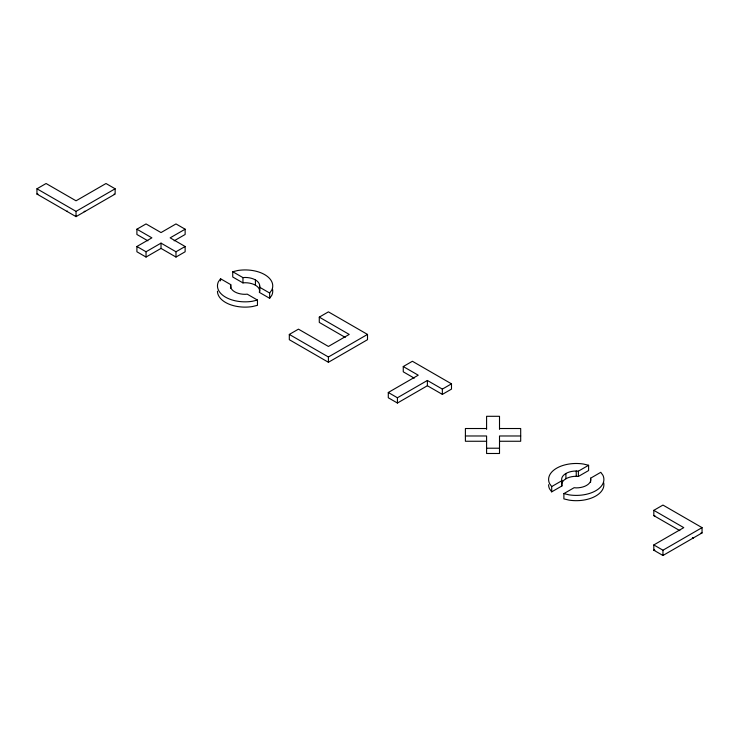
<?xml version="1.0" encoding="UTF-8"?>
<svg xmlns="http://www.w3.org/2000/svg" width="739" height="739" viewBox="0 0 739 739"><rect width="100%" height="100%" fill="white"/><g stroke="black" fill="none" stroke-linecap="round" stroke-linejoin="round"><path stroke-width="1.11" d="M230.494 287.998L230.771 284.654L220.555 278.751L218.402 281.762A27.639 15.962 0 0 0 252.258 301.3L257.458 300.062L257.458 305.336L252.258 306.583A27.639 15.962 0 0 1 217.46 291.166M259.426 292.404L259.703 285.891A14.604 8.434 0 0 0 245.099 277.458L242.955 277.615L232.739 271.721L232.739 276.996L242.955 282.898L245.099 282.732A14.604 8.434 0 0 1 259.703 291.166L259.426 292.404L269.643 298.297L271.804 295.295A27.639 15.962 0 0 0 272.506 289.078M269.643 298.297L269.643 293.023L271.804 290.021A27.639 15.962 0 0 0 237.949 270.474L232.739 271.721M36.95 188.787L46.086 183.512L76.043 200.805L106 183.512L115.136 188.787L115.136 194.061L76.043 216.638L36.95 194.061L36.95 188.787L76.043 211.363L115.136 188.787M36.95 194.061L37.458 193.775M37.458 194.357L37.966 194.061M66.907 211.363L67.415 211.068M75.535 216.342L76.551 216.342M147.883 240.822L136.9 234.475L136.9 229.201L146.045 223.926L161.019 232.573L175.993 223.926L185.138 229.201L185.138 234.475L174.155 240.822M185.138 229.201L170.155 237.847L185.138 246.493L185.138 251.768L175.993 257.052L161.019 248.406L146.045 257.052L136.9 251.768L136.9 246.493L151.883 237.847L136.9 229.201M136.9 246.493L146.045 251.768L161.019 243.122L175.993 251.768L185.138 246.493M319.276 317.133L328.412 311.858L367.505 334.425L367.505 339.7L328.412 362.276L289.318 339.7L289.318 334.425L298.454 329.151L328.412 346.443L349.224 334.425L319.276 317.133L319.276 322.407L345.233 337.4M289.318 334.425L328.412 356.992L367.505 334.425M403.263 366.544L412.399 361.269L451.492 383.837L451.492 389.111L442.356 394.386L427.382 385.74L397.425 403.032L388.289 397.758L388.289 392.483L418.237 375.19L403.263 366.544L403.263 371.819L414.246 378.156M388.289 392.483L397.425 397.758L427.382 380.465L442.356 389.111L451.492 383.837M551.7 491.851L551.7 486.576L561.917 480.673L561.64 479.445A14.604 8.434 0 0 1 576.244 471.011L578.388 471.168L588.604 465.274L588.604 470.549L578.388 476.443L576.244 476.286A14.604 8.434 0 0 0 561.64 484.719L561.917 485.957L551.7 491.851L549.548 488.849A27.639 15.962 0 0 1 548.606 484.719M563.885 493.615L574.111 487.712L576.244 487.879A14.604 8.434 0 0 0 590.858 479.445L590.572 478.207L600.789 472.304L602.95 475.306A27.639 15.962 0 0 1 569.095 494.853L563.885 493.615L563.885 498.89L569.095 500.137A27.639 15.962 0 0 0 603.652 482.632M653.821 510.344L662.957 505.07L702.05 527.637L702.05 532.921L662.957 555.488L653.821 550.213L653.821 544.939L683.769 527.637L653.821 510.344L653.821 515.619L679.843 530.648M653.821 515.619L654.837 515.619L654.329 515.914M653.821 550.213L654.329 549.918M654.329 550.5L654.837 550.213M653.821 544.939L662.957 550.213L702.05 527.637M662.449 555.192L663.465 555.192M486.585 428.518L465.404 428.518L465.404 441.257L486.585 441.257M499.509 428.518L520.69 428.518L520.69 441.257L499.509 441.257M465.404 435.982L486.585 435.982L486.585 453.487L499.509 453.487L499.509 435.982L520.69 435.982M486.585 448.213L499.509 448.213M588.604 465.274L583.404 464.027A27.639 15.962 0 0 0 549.548 483.574L551.7 486.576M702.05 532.921L701.034 532.921L701.542 533.207M114.12 194.061L114.628 194.357M259.426 287.12L269.643 293.023M693.422 537.9L692.406 537.9L692.914 538.195M257.458 300.062L247.242 294.159L245.099 294.325A14.604 8.434 0 0 1 230.494 285.891M85.179 211.363L84.163 211.363L84.671 211.65M662.957 550.213L662.957 555.488M590.572 478.207L590.572 482.428M578.388 471.168L578.388 476.443M576.244 471.011L576.244 476.286M565.917 473.477L565.917 478.752M561.917 480.673L561.917 485.957M499.509 429.35L499.509 416.297L486.585 416.297L486.585 429.35M442.356 389.111L442.356 394.386M427.382 380.465L427.382 385.74M397.425 397.758L397.425 403.032M328.412 356.992L328.412 362.276M259.703 285.891L259.703 291.166M255.426 279.924L255.426 285.199M242.955 277.615L242.955 282.898M230.771 284.654L230.771 287.822M220.555 278.751L220.555 280.866M175.993 251.768L175.993 257.052M161.019 243.122L161.019 248.406M146.045 251.768L146.045 257.052M76.043 211.363L76.043 216.638"/></g></svg>
